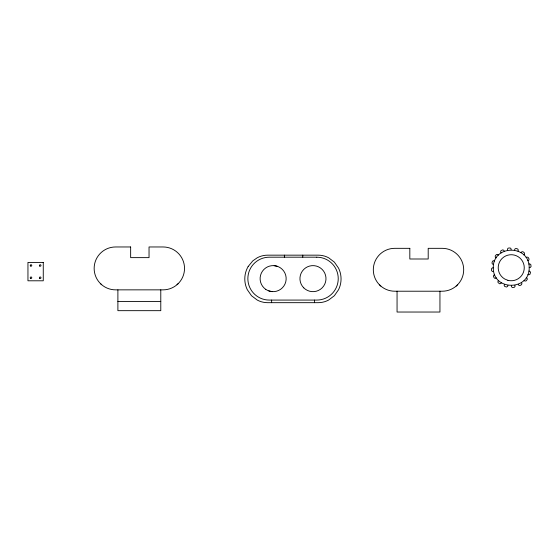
<?xml version="1.0" encoding="UTF-8"?>
<svg xmlns="http://www.w3.org/2000/svg" width="559" height="559" viewBox="0 0 559 559"><rect width="100%" height="100%" fill="white"/><g stroke="black" fill="none" stroke-linecap="round" stroke-linejoin="round"><path stroke-width="0.84" d="M493.276 267.887C492.724 244.521 529.359 244.206 529.205 267.579C529.757 290.946 493.122 291.26 493.276 267.887L492.304 267.894L491.431 268.865L491.641 270.815L492.696 271.583L493.646 271.388M507.886 285.383L507.705 286.341L506.587 287.019L504.707 286.467L504.141 285.293L504.504 284.391M514.594 250.083L514.776 249.125L515.894 248.441L517.774 249L518.34 250.173L517.976 251.075M501.388 282.756L500.85 283.567L499.564 283.769L498.034 282.54L497.964 281.24L498.642 280.541M521.1 252.71L521.631 251.892L522.924 251.69L524.447 252.92L524.524 254.226L523.839 254.918M177.007 284.713L178.244 283.574M456.172 286.082L457.409 284.936M496.385 277.837L495.581 278.389L494.31 278.082L493.373 276.363L493.807 275.126L494.701 274.748M526.096 257.622L526.899 257.077L528.171 257.385L529.107 259.103L528.681 260.333L527.78 260.718M528.835 264.079L529.785 263.883L530.84 264.652L531.05 266.594L530.184 267.572L529.205 267.579M117.893 301.476L160.782 301.476M493.59 264.379L492.633 264.197L491.955 263.079L492.507 261.2L493.681 260.634L494.582 260.997M528.891 271.087L529.848 271.269L530.526 272.387L529.974 274.266L528.8 274.832L527.899 274.469M274.162 265.658L277.481 266.363M268.788 290.911L272.114 291.616M496.217 257.874L495.407 257.343L495.204 256.05L496.434 254.527L497.734 254.45L498.432 255.135M526.264 277.585L527.081 278.123L527.284 279.409L526.054 280.939L524.747 281.009L524.056 280.332M379.596 284.936L380.833 286.082M100.431 283.574L101.668 284.713M501.13 252.878L500.584 252.074L500.892 250.802L502.611 249.866L503.848 250.292L504.225 251.194M521.351 282.588L521.896 283.392L521.589 284.664L519.87 285.6L518.64 285.167L518.256 284.272M507.586 250.139L507.39 249.188L508.159 248.133L510.108 247.923L511.08 248.79L511.087 249.768M514.895 285.328L515.091 286.278L514.322 287.333L512.379 287.543L511.401 286.669L511.394 285.698M439.947 291.218L439.947 312.034L397.058 312.034L397.058 291.218M314.514 300.078L314.514 302.678M302.768 255.163L302.768 257.189M284.384 255.163L284.384 257.189M271.625 300.078L271.625 302.678M160.782 289.855L160.782 310.671L117.893 310.671L117.893 289.855M248.161 266.51L247.288 268.138A24.533 24.533 0 0 0 247.295 289.702L251.487 295.718L257.266 300.085A22.143 22.143 0 0 0 267.635 302.678L318.211 302.678A22.143 22.143 0 0 0 328.58 300.085L334.366 295.718L338.565 289.702A24.533 24.533 0 0 0 338.558 268.138L334.366 262.122L328.58 257.755A22.143 22.143 0 0 0 318.211 255.163L267.635 255.163A22.143 22.143 0 0 0 257.273 257.755L252.808 260.857L248.161 266.51M130.652 246.966L115.594 246.966A21.445 21.445 0 0 0 94.15 268.411A21.445 21.445 0 0 0 115.594 289.855L163.081 289.855A21.445 21.445 0 0 0 184.526 268.411A21.445 21.445 0 0 0 163.081 246.966L149.036 246.966L149.036 257.629L130.652 257.629L130.652 246.966M409.824 248.329L394.759 248.329A21.445 21.445 0 0 0 373.314 269.773A21.445 21.445 0 0 0 394.759 291.218L442.246 291.218A21.445 21.445 0 0 0 463.69 269.773A21.445 21.445 0 0 0 442.246 248.329L428.201 248.329L428.201 258.999L409.824 258.999L409.824 248.329M316.792 257.189L269.305 257.189A21.445 21.445 0 0 0 247.861 278.634A21.445 21.445 0 0 0 269.305 300.078L316.792 300.078A21.445 21.445 0 0 0 338.237 278.634A21.445 21.445 0 0 0 316.792 257.189M43.267 262.416L27.95 262.416L27.95 280.793L43.267 280.793L43.267 262.416M507.872 280.311L504.728 279.011A13.018 13.018 0 0 1 503.771 257.07A13.018 13.018 0 0 1 524.062 265.469A13.018 13.018 0 0 1 507.872 280.311M30.354 265.86A0.769 0.769 0 0 0 31.674 265.86A0.769 0.769 0 0 0 31.011 264.714A0.769 0.769 0 0 0 30.354 265.86M30.633 278.396A0.769 0.769 0 0 0 31.779 277.732A0.769 0.769 0 0 0 30.633 277.068A0.769 0.769 0 0 0 30.633 278.396M39.647 278.256A0.769 0.769 0 0 0 40.94 277.956A0.769 0.769 0 0 0 40.031 276.984A0.769 0.769 0 0 0 39.647 278.256M39.654 266.007A0.769 0.769 0 0 0 40.94 265.693A0.769 0.769 0 0 0 40.024 264.735A0.769 0.769 0 0 0 39.654 266.007M265.763 289.366A13.018 13.018 0 0 0 286.117 279.661A13.018 13.018 0 0 0 267.53 266.881A13.018 13.018 0 0 0 265.763 289.366M303.754 287.843A13.018 13.018 0 0 0 325.541 282.009A13.018 13.018 0 0 0 309.595 266.063A13.018 13.018 0 0 0 303.754 287.843"/></g></svg>
